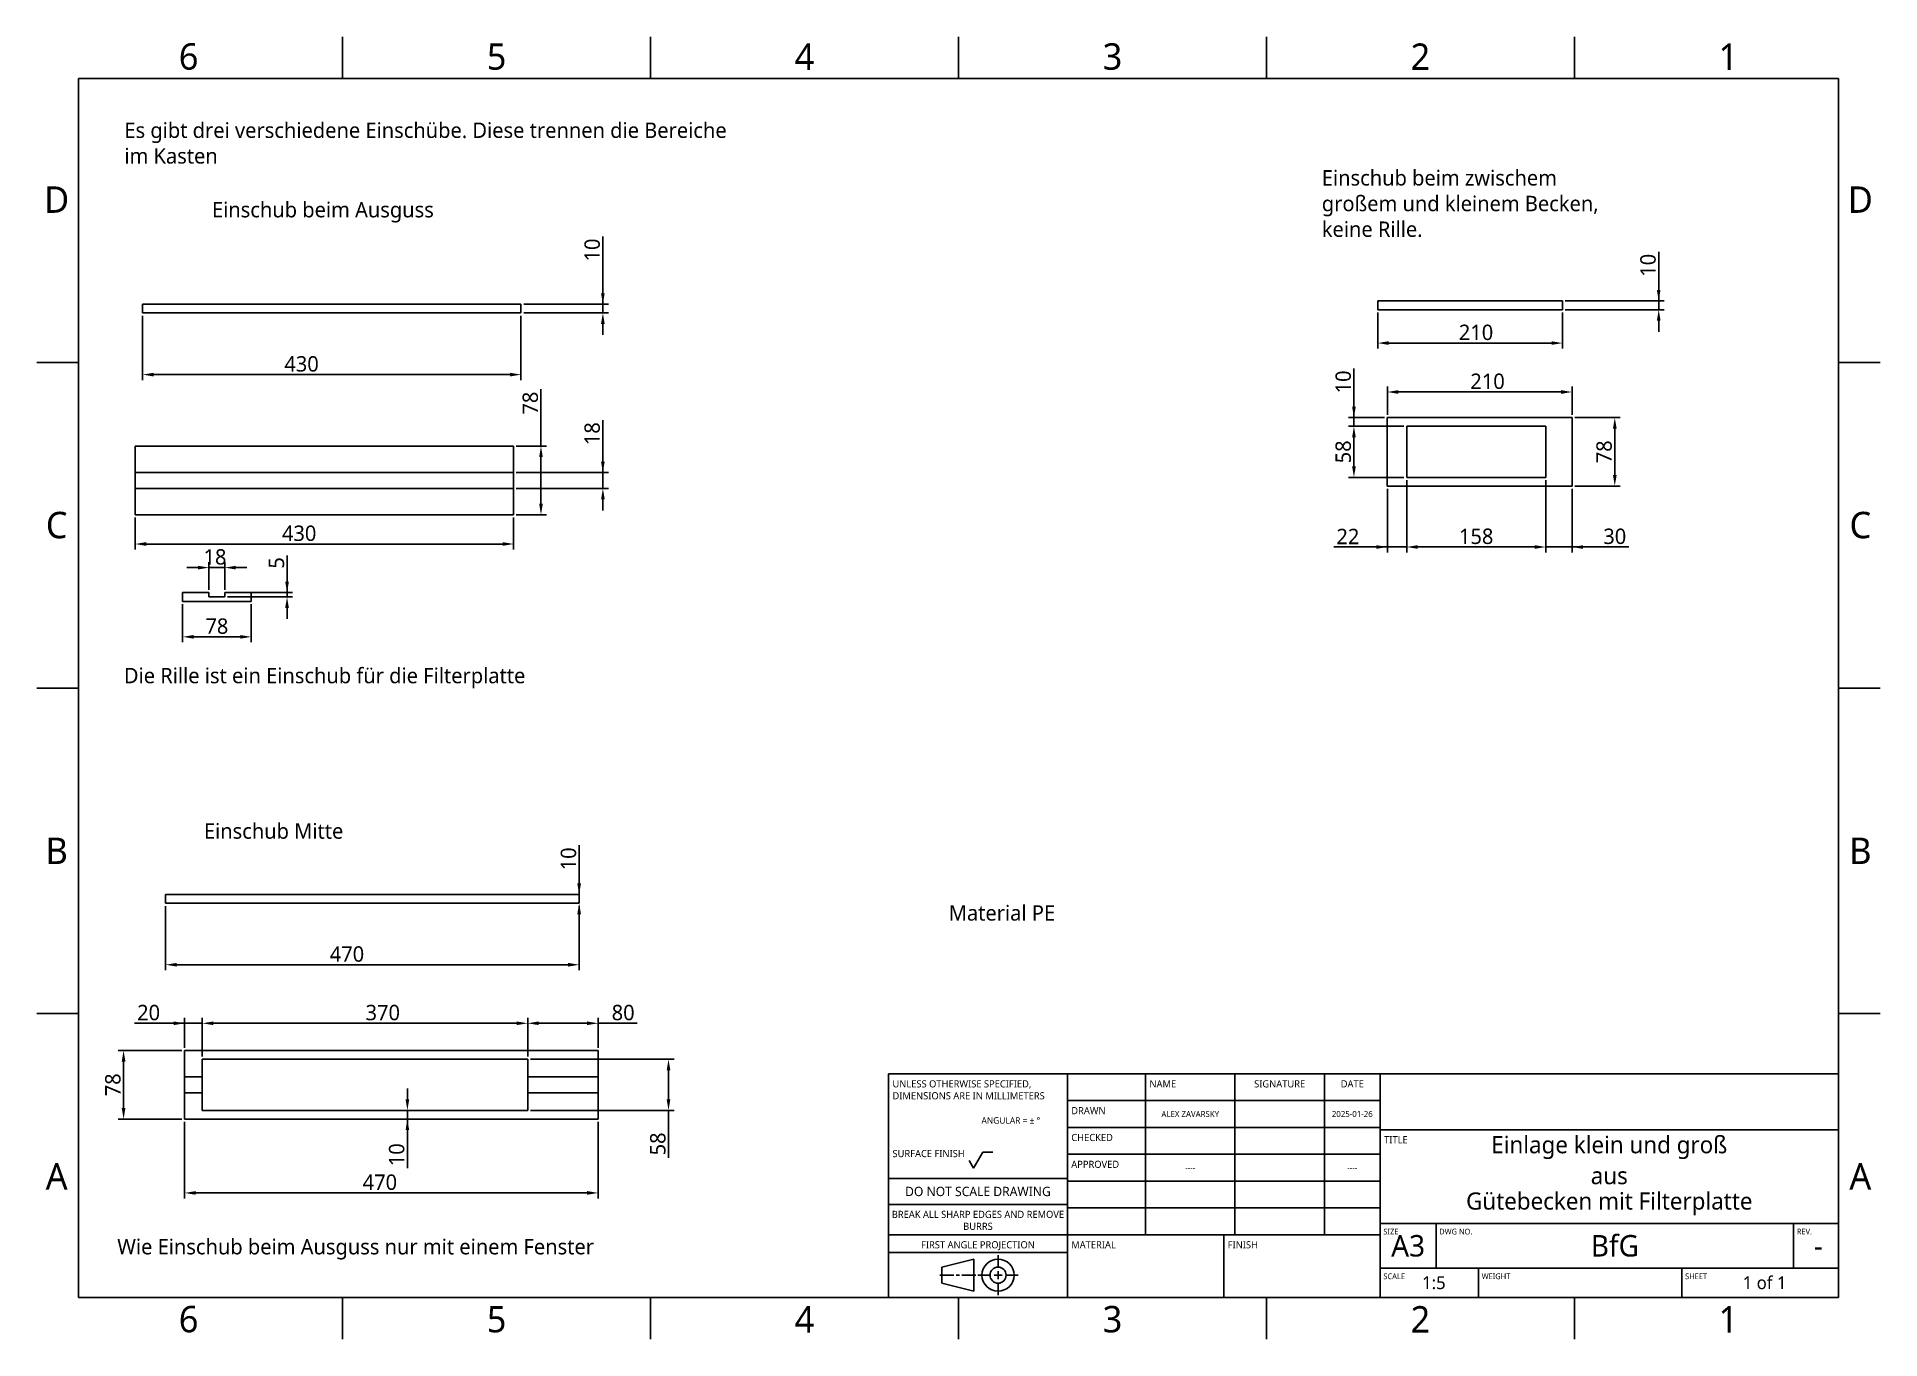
# Model space of a CAD drawing. Extents: x 1 to 420, y 0 to 296.
import ezdxf

# ---------------------------------------------------------------- set-up
doc = ezdxf.new("R2010")
doc.units = 0
doc.header["$LTSCALE"] = 12.7
doc.header["$MEASUREMENT"] = 0
doc.header["$PDMODE"] = 33
doc.header["$PDSIZE"] = 1
doc.layers.get('DEFPOINTS').update_dxf_attribs({"linetype": 'CONTINUOUS'})
for name, color, linetype in [('ANNOTATION_TEXT', 7, 'CONTINUOUS'), ('BORDER_FRAME', 7, 'CONTINUOUS'), ('BORDER_ZONES', 7, 'CONTINUOUS'), ('TITLE_BLOCK', 7, 'CONTINUOUS'), ('VISIBLE', 7, 'CONTINUOUS')]:
    doc.layers.add(name, color=color, linetype=linetype)
doc.styles.add('ONSHAPE-STANDARD', font='NotoSans-Regular.ttf')
doc.styles.add('ONSHAPE-STANDARD-DIMENSION', font='')
doc.styles.add('ONSHAPE-STANDARD-FIELDS', font='')
doc.styles.add('ONSHAPE-STANDARD-NOTESTYLE', font='Noto Sans', dxfattribs={"height": 3.5})
doc.styles.get('ONSHAPE-STANDARD-DIMENSION').set_extended_font_data('Noto Sans')
doc.styles.get('ONSHAPE-STANDARD-FIELDS').set_extended_font_data('Noto Sans')
doc.dimstyles.new('ONSHAPE-ISO-25$0', dxfattribs={"dimtxt": 3.5, "dimasz": 2.5, "dimexe": 1.25, "dimexo": 0.625, "dimtad": 1, "dimtxsty": 'ONSHAPE-STANDARD-DIMENSION', "dimcen": 2.5, "dimclrd": 7, "dimclre": 7, "dimclrt": 7, "dimadec": 1, "dimazin": 3, "dimtfac": 1, "dimtmove": 0, "dimatfit": 3})

# ---------------------------------------------------------------- blocks, each defined once
blk = doc.blocks.new('*D1')
at = {"layer": 'ANNOTATION_TEXT', "color": 7}
for p, q in [((129.66, 235.74), (129.66, 251.13)), ((129.66, 238.24), (129.66, 240.74)), ((111.66, 235.74), (130.91, 235.74)), ((129.66, 235.74), (129.66, 233.74)), ((111.66, 233.74), (130.91, 233.74)), ((129.66, 231.24), (129.66, 228.74))]:
    blk.add_line(p, q, dxfattribs=at)
for points in [[(129.24, 238.24), (130.08, 238.24), (129.66, 235.74)], [(130.08, 231.24), (129.24, 231.24), (129.66, 233.74)]]:
    blk.add_solid(points, dxfattribs=at)
at = {"layer": 'DEFPOINTS', "color": 0}
for p in [(111.04, 235.74), (111.04, 233.74), (129.66, 233.74), (129.66, 233.74)]:
    blk.add_point(p, dxfattribs=at)
at = {"layer": 'ANNOTATION_TEXT', "color": 7, "insert": (127.24, 248.05), "char_height": 3.5, "attachment_point": 5, "rotation": 90, "style": 'ONSHAPE-STANDARD-DIMENSION'}
blk.add_mtext('10', dxfattribs=at)
blk = doc.blocks.new('*D2')
at = {"layer": 'ANNOTATION_TEXT', "color": 7}
for p, q in [((25.04, 233.12), (25.04, 218.48)), ((111.04, 233.12), (111.04, 218.48)), ((27.54, 219.73), (108.54, 219.73))]:
    blk.add_line(p, q, dxfattribs=at)
for points in [[(27.54, 220.15), (27.54, 219.31), (25.04, 219.73)], [(108.54, 219.31), (108.54, 220.15), (111.04, 219.73)]]:
    blk.add_solid(points, dxfattribs=at)
at = {"layer": 'DEFPOINTS', "color": 0}
for p in [(25.04, 233.74), (111.04, 233.74), (111.04, 219.73), (111.04, 219.73)]:
    blk.add_point(p, dxfattribs=at)
at = {"layer": 'ANNOTATION_TEXT', "color": 7, "insert": (61.17, 222.15), "char_height": 3.5, "attachment_point": 5, "style": 'ONSHAPE-STANDARD-DIMENSION'}
blk.add_mtext('430', dxfattribs=at)
blk = doc.blocks.new('*D3')
at = {"layer": 'ANNOTATION_TEXT', "color": 7}
for p, q in [((129.66, 197.47), (129.66, 209.39)), ((129.66, 199.97), (129.66, 202.47)), ((109.98, 197.47), (130.91, 197.47)), ((129.66, 197.47), (129.66, 193.87)), ((109.98, 193.87), (130.91, 193.87)), ((129.66, 191.37), (129.66, 188.87))]:
    blk.add_line(p, q, dxfattribs=at)
for points in [[(129.24, 199.97), (130.08, 199.97), (129.66, 197.47)], [(130.08, 191.37), (129.24, 191.37), (129.66, 193.87)]]:
    blk.add_solid(points, dxfattribs=at)
at = {"layer": 'DEFPOINTS', "color": 0}
for p in [(109.35, 197.47), (109.35, 193.87), (129.66, 193.87), (129.66, 193.87)]:
    blk.add_point(p, dxfattribs=at)
at = {"layer": 'ANNOTATION_TEXT', "color": 7, "insert": (127.24, 206.31), "char_height": 3.5, "attachment_point": 5, "rotation": 90, "style": 'ONSHAPE-STANDARD-DIMENSION'}
blk.add_mtext('18', dxfattribs=at)
blk = doc.blocks.new('*D4')
at = {"layer": 'ANNOTATION_TEXT', "color": 7}
for p, q in [((115.59, 203.47), (115.59, 216.44)), ((109.98, 203.47), (116.84, 203.47)), ((115.59, 200.97), (115.59, 197.53)), ((115.59, 197.4), (115.59, 193.93)), ((115.59, 193.8), (115.59, 190.37)), ((109.98, 187.87), (116.84, 187.87))]:
    blk.add_line(p, q, dxfattribs=at)
for points in [[(116.01, 200.97), (115.18, 200.97), (115.59, 203.47)], [(115.18, 190.37), (116.01, 190.37), (115.59, 187.87)]]:
    blk.add_solid(points, dxfattribs=at)
at = {"layer": 'DEFPOINTS', "color": 0}
for p in [(109.35, 203.47), (109.35, 187.87), (115.59, 187.87), (115.59, 187.87)]:
    blk.add_point(p, dxfattribs=at)
at = {"layer": 'ANNOTATION_TEXT', "color": 7, "insert": (113.18, 213.25), "char_height": 3.5, "attachment_point": 5, "rotation": 90, "style": 'ONSHAPE-STANDARD-DIMENSION'}
blk.add_mtext('78', dxfattribs=at)
blk = doc.blocks.new('*D5')
at = {"layer": 'ANNOTATION_TEXT', "color": 7}
for p, q in [((23.35, 187.24), (23.35, 179.98)), ((109.35, 187.24), (109.35, 179.98)), ((25.85, 181.23), (106.85, 181.23))]:
    blk.add_line(p, q, dxfattribs=at)
for points in [[(25.85, 181.65), (25.85, 180.81), (23.35, 181.23)], [(106.85, 180.81), (106.85, 181.65), (109.35, 181.23)]]:
    blk.add_solid(points, dxfattribs=at)
at = {"layer": 'DEFPOINTS', "color": 0}
for p in [(23.35, 187.87), (109.35, 187.87), (109.35, 181.23), (109.35, 181.23)]:
    blk.add_point(p, dxfattribs=at)
at = {"layer": 'ANNOTATION_TEXT', "color": 7, "insert": (60.62, 183.65), "char_height": 3.5, "attachment_point": 5, "style": 'ONSHAPE-STANDARD-DIMENSION'}
blk.add_mtext('430', dxfattribs=at)
blk = doc.blocks.new('*D6')
at = {"layer": 'ANNOTATION_TEXT', "color": 7}
for p, q in [((34.12, 167.57), (34.12, 158.88)), ((49.72, 167.57), (49.72, 158.88)), ((36.62, 160.13), (47.22, 160.13))]:
    blk.add_line(p, q, dxfattribs=at)
for points in [[(36.62, 160.54), (36.62, 159.71), (34.12, 160.13)], [(47.22, 159.71), (47.22, 160.54), (49.72, 160.13)]]:
    blk.add_solid(points, dxfattribs=at)
at = {"layer": 'DEFPOINTS', "color": 0}
for p in [(34.12, 168.2), (49.72, 168.2), (49.72, 160.13), (49.72, 160.13)]:
    blk.add_point(p, dxfattribs=at)
at = {"layer": 'ANNOTATION_TEXT', "color": 7, "insert": (41.92, 162.54), "char_height": 3.5, "attachment_point": 5, "style": 'ONSHAPE-STANDARD-DIMENSION'}
blk.add_mtext('78', dxfattribs=at)
blk = doc.blocks.new('*D7')
at = {"layer": 'ANNOTATION_TEXT', "color": 7}
for p, q in [((40.12, 170.82), (40.12, 177.11)), ((43.72, 170.82), (43.72, 177.11)), ((37.62, 175.86), (35.12, 175.86)), ((40.12, 175.86), (43.72, 175.86)), ((46.22, 175.86), (48.72, 175.86))]:
    blk.add_line(p, q, dxfattribs=at)
for points in [[(37.62, 175.44), (37.62, 176.28), (40.12, 175.86)], [(46.22, 176.28), (46.22, 175.44), (43.72, 175.86)]]:
    blk.add_solid(points, dxfattribs=at)
at = {"layer": 'DEFPOINTS', "color": 0}
for p in [(43.72, 175.86), (43.72, 175.86), (40.12, 170.2), (43.72, 170.2)]:
    blk.add_point(p, dxfattribs=at)
at = {"layer": 'ANNOTATION_TEXT', "color": 7, "insert": (41.49, 178.28), "char_height": 3.5, "attachment_point": 5, "style": 'ONSHAPE-STANDARD-DIMENSION'}
blk.add_mtext('18', dxfattribs=at)
blk = doc.blocks.new('*D8')
at = {"layer": 'ANNOTATION_TEXT', "color": 7}
for p, q in [((57.87, 170.2), (57.87, 178.65)), ((57.87, 172.7), (57.87, 175.2)), ((44.34, 170.2), (59.12, 170.2)), ((44.34, 169.2), (59.12, 169.2)), ((57.87, 170.2), (57.87, 169.2)), ((57.87, 166.7), (57.87, 164.2))]:
    blk.add_line(p, q, dxfattribs=at)
for points in [[(57.45, 172.7), (58.29, 172.7), (57.87, 170.2)], [(58.29, 166.7), (57.45, 166.7), (57.87, 169.2)]]:
    blk.add_solid(points, dxfattribs=at)
at = {"layer": 'DEFPOINTS', "color": 0}
for p in [(43.72, 170.2), (43.72, 169.2), (57.87, 169.2), (57.87, 169.2)]:
    blk.add_point(p, dxfattribs=at)
at = {"layer": 'ANNOTATION_TEXT', "color": 7, "insert": (55.47, 176.93), "char_height": 3.5, "attachment_point": 5, "rotation": 90, "style": 'ONSHAPE-STANDARD-DIMENSION'}
blk.add_mtext('5', dxfattribs=at)
blk = doc.blocks.new('*D9')
at = {"layer": 'ANNOTATION_TEXT', "color": 7}
for p, q in [((30.27, 98.94), (30.27, 84.35)), ((124.27, 98.94), (124.27, 84.35)), ((32.77, 85.6), (121.77, 85.6))]:
    blk.add_line(p, q, dxfattribs=at)
for points in [[(32.77, 86.01), (32.77, 85.18), (30.27, 85.6)], [(121.77, 85.18), (121.77, 86.01), (124.27, 85.6)]]:
    blk.add_solid(points, dxfattribs=at)
at = {"layer": 'DEFPOINTS', "color": 0}
for p in [(30.27, 99.57), (124.27, 99.57), (124.27, 85.6), (124.27, 85.6)]:
    blk.add_point(p, dxfattribs=at)
at = {"layer": 'ANNOTATION_TEXT', "color": 7, "insert": (71.49, 88.02), "char_height": 3.5, "attachment_point": 5, "style": 'ONSHAPE-STANDARD-DIMENSION'}
blk.add_mtext('470', dxfattribs=at)
blk = doc.blocks.new('*D10')
at = {"layer": 'ANNOTATION_TEXT', "color": 7}
for p, q in [((124.27, 101.57), (124.27, 112.74)), ((124.27, 104.07), (124.27, 106.57)), ((123.64, 101.57), (123.02, 101.57)), ((124.27, 101.57), (124.27, 99.57)), ((123.64, 99.57), (123.02, 99.57)), ((124.27, 97.07), (124.27, 94.57))]:
    blk.add_line(p, q, dxfattribs=at)
for points in [[(123.85, 104.07), (124.69, 104.07), (124.27, 101.57)], [(124.69, 97.07), (123.85, 97.07), (124.27, 99.57)]]:
    blk.add_solid(points, dxfattribs=at)
at = {"layer": 'DEFPOINTS', "color": 0}
for p in [(124.27, 101.57), (124.27, 99.57), (124.27, 99.57), (124.27, 99.57)]:
    blk.add_point(p, dxfattribs=at)
at = {"layer": 'ANNOTATION_TEXT', "color": 7, "insert": (121.85, 109.66), "char_height": 3.5, "attachment_point": 5, "rotation": 90, "style": 'ONSHAPE-STANDARD-DIMENSION'}
blk.add_mtext('10', dxfattribs=at)
blk = doc.blocks.new('*D11')
at = {"layer": 'ANNOTATION_TEXT', "color": 7}
for p, q in [((34.59, 49.88), (34.59, 32.48)), ((128.59, 49.88), (128.59, 32.48)), ((37.09, 33.73), (126.09, 33.73))]:
    blk.add_line(p, q, dxfattribs=at)
for points in [[(37.09, 34.15), (37.09, 33.32), (34.59, 33.73)], [(126.09, 33.32), (126.09, 34.15), (128.59, 33.73)]]:
    blk.add_solid(points, dxfattribs=at)
at = {"layer": 'DEFPOINTS', "color": 0}
for p in [(34.59, 50.5), (128.59, 50.5), (128.59, 33.73), (128.59, 33.73)]:
    blk.add_point(p, dxfattribs=at)
at = {"layer": 'ANNOTATION_TEXT', "color": 7, "insert": (78.97, 36.15), "char_height": 3.5, "attachment_point": 5, "style": 'ONSHAPE-STANDARD-DIMENSION'}
blk.add_mtext('470', dxfattribs=at)
blk = doc.blocks.new('*D12')
at = {"layer": 'ANNOTATION_TEXT', "color": 7}
for p, q in [((33.97, 66.1), (19.46, 66.1)), ((20.71, 63.6), (20.71, 53)), ((33.97, 50.5), (19.46, 50.5))]:
    blk.add_line(p, q, dxfattribs=at)
for points in [[(21.13, 63.6), (20.29, 63.6), (20.71, 66.1)], [(20.29, 53), (21.13, 53), (20.71, 50.5)]]:
    blk.add_solid(points, dxfattribs=at)
at = {"layer": 'DEFPOINTS', "color": 0}
for p in [(34.59, 66.1), (20.71, 50.5), (20.71, 50.5), (34.59, 50.5)]:
    blk.add_point(p, dxfattribs=at)
at = {"layer": 'ANNOTATION_TEXT', "color": 7, "insert": (18.29, 58.3), "char_height": 3.5, "attachment_point": 5, "rotation": 90, "style": 'ONSHAPE-STANDARD-DIMENSION'}
blk.add_mtext('78', dxfattribs=at)
blk = doc.blocks.new('*D13')
at = {"layer": 'ANNOTATION_TEXT', "color": 7}
for p, q in [((38.59, 64.73), (38.59, 73.54)), ((110.09, 72.29), (41.09, 72.29)), ((112.59, 64.73), (112.59, 73.54))]:
    blk.add_line(p, q, dxfattribs=at)
for points in [[(41.09, 72.71), (41.09, 71.88), (38.59, 72.29)], [(110.09, 71.88), (110.09, 72.71), (112.59, 72.29)]]:
    blk.add_solid(points, dxfattribs=at)
at = {"layer": 'DEFPOINTS', "color": 0}
for p in [(38.59, 72.29), (38.59, 72.29), (38.59, 64.1), (112.59, 64.1)]:
    blk.add_point(p, dxfattribs=at)
at = {"layer": 'ANNOTATION_TEXT', "color": 7, "insert": (79.63, 74.71), "char_height": 3.5, "attachment_point": 5, "style": 'ONSHAPE-STANDARD-DIMENSION'}
blk.add_mtext('370', dxfattribs=at)
blk = doc.blocks.new('*D14')
at = {"layer": 'ANNOTATION_TEXT', "color": 7}
for p, q in [((34.59, 72.29), (23.22, 72.29)), ((32.09, 72.29), (29.59, 72.29)), ((34.59, 66.73), (34.59, 73.54)), ((38.53, 72.29), (34.59, 72.29)), ((38.59, 64.73), (38.59, 73.54)), ((41.09, 72.29), (43.59, 72.29))]:
    blk.add_line(p, q, dxfattribs=at)
for points in [[(32.09, 71.88), (32.09, 72.71), (34.59, 72.29)], [(41.09, 72.71), (41.09, 71.88), (38.59, 72.29)]]:
    blk.add_solid(points, dxfattribs=at)
at = {"layer": 'DEFPOINTS', "color": 0}
for p in [(34.59, 72.29), (34.59, 72.29), (34.59, 66.1), (38.59, 64.1)]:
    blk.add_point(p, dxfattribs=at)
at = {"layer": 'ANNOTATION_TEXT', "color": 7, "insert": (26.4, 74.71), "char_height": 3.5, "attachment_point": 5, "style": 'ONSHAPE-STANDARD-DIMENSION'}
blk.add_mtext('20', dxfattribs=at)
blk = doc.blocks.new('*D15')
at = {"layer": 'ANNOTATION_TEXT', "color": 7}
for p, q in [((112.59, 64.73), (112.59, 73.54)), ((115.09, 72.29), (126.09, 72.29)), ((128.59, 66.73), (128.59, 73.54)), ((128.59, 72.29), (137.45, 72.29))]:
    blk.add_line(p, q, dxfattribs=at)
for points in [[(115.09, 72.71), (115.09, 71.88), (112.59, 72.29)], [(126.09, 71.88), (126.09, 72.71), (128.59, 72.29)]]:
    blk.add_solid(points, dxfattribs=at)
at = {"layer": 'DEFPOINTS', "color": 0}
for p in [(128.59, 72.29), (128.59, 72.29), (112.59, 64.1), (128.59, 66.1)]:
    blk.add_point(p, dxfattribs=at)
at = {"layer": 'ANNOTATION_TEXT', "color": 7, "insert": (134.27, 74.71), "char_height": 3.5, "attachment_point": 5, "style": 'ONSHAPE-STANDARD-DIMENSION'}
blk.add_mtext('80', dxfattribs=at)
blk = doc.blocks.new('*D16')
at = {"layer": 'ANNOTATION_TEXT', "color": 7}
for p, q in [((113.22, 64.1), (145.83, 64.1)), ((144.58, 61.6), (144.58, 55)), ((113.22, 52.5), (145.83, 52.5)), ((144.58, 52.5), (144.58, 41.72))]:
    blk.add_line(p, q, dxfattribs=at)
for points in [[(145, 61.6), (144.17, 61.6), (144.58, 64.1)], [(144.17, 55), (145, 55), (144.58, 52.5)]]:
    blk.add_solid(points, dxfattribs=at)
at = {"layer": 'DEFPOINTS', "color": 0}
for p in [(112.59, 64.1), (112.59, 52.5), (144.58, 52.5), (144.58, 52.5)]:
    blk.add_point(p, dxfattribs=at)
at = {"layer": 'ANNOTATION_TEXT', "color": 7, "insert": (142.17, 44.87), "char_height": 3.5, "attachment_point": 5, "rotation": 90, "style": 'ONSHAPE-STANDARD-DIMENSION'}
blk.add_mtext('58', dxfattribs=at)
blk = doc.blocks.new('*D17')
at = {"layer": 'ANNOTATION_TEXT', "color": 7}
for p, q in [((85.22, 55), (85.22, 57.5)), ((84.6, 52.5), (83.97, 52.5)), ((84.6, 50.5), (83.97, 50.5)), ((85.22, 52.5), (85.22, 50.5)), ((85.22, 50.5), (85.22, 39.33)), ((85.22, 48), (85.22, 45.5))]:
    blk.add_line(p, q, dxfattribs=at)
for points in [[(84.81, 55), (85.64, 55), (85.22, 52.5)], [(85.64, 48), (84.81, 48), (85.22, 50.5)]]:
    blk.add_solid(points, dxfattribs=at)
at = {"layer": 'DEFPOINTS', "color": 0}
for p in [(85.22, 52.5), (85.22, 50.5), (85.22, 50.5), (85.22, 50.5)]:
    blk.add_point(p, dxfattribs=at)
at = {"layer": 'ANNOTATION_TEXT', "color": 7, "insert": (82.8, 42.41), "char_height": 3.5, "attachment_point": 5, "rotation": 90, "style": 'ONSHAPE-STANDARD-DIMENSION'}
blk.add_mtext('10', dxfattribs=at)
blk = doc.blocks.new('*D18')
at = {"layer": 'ANNOTATION_TEXT', "color": 7}
for p, q in [((369.67, 236.49), (369.67, 247.67)), ((369.67, 238.99), (369.67, 241.49)), ((348.42, 236.49), (370.92, 236.49)), ((369.67, 236.49), (369.67, 234.49)), ((348.42, 234.49), (370.92, 234.49)), ((369.67, 231.99), (369.67, 229.49))]:
    blk.add_line(p, q, dxfattribs=at)
for points in [[(369.25, 238.99), (370.08, 238.99), (369.67, 236.49)], [(370.08, 231.99), (369.25, 231.99), (369.67, 234.49)]]:
    blk.add_solid(points, dxfattribs=at)
at = {"layer": 'DEFPOINTS', "color": 0}
for p in [(347.8, 236.49), (347.8, 234.49), (369.67, 234.49), (369.67, 234.49)]:
    blk.add_point(p, dxfattribs=at)
at = {"layer": 'ANNOTATION_TEXT', "color": 7, "insert": (367.25, 244.58), "char_height": 3.5, "attachment_point": 5, "rotation": 90, "style": 'ONSHAPE-STANDARD-DIMENSION'}
blk.add_mtext('10', dxfattribs=at)
blk = doc.blocks.new('*D19')
at = {"layer": 'ANNOTATION_TEXT', "color": 7}
for p, q in [((305.8, 233.87), (305.8, 225.65)), ((347.8, 233.87), (347.8, 225.65)), ((308.3, 226.9), (345.3, 226.9))]:
    blk.add_line(p, q, dxfattribs=at)
for points in [[(308.3, 227.32), (308.3, 226.49), (305.8, 226.9)], [(345.3, 226.49), (345.3, 227.32), (347.8, 226.9)]]:
    blk.add_solid(points, dxfattribs=at)
at = {"layer": 'DEFPOINTS', "color": 0}
for p in [(305.8, 234.49), (347.8, 234.49), (347.8, 226.9), (347.8, 226.9)]:
    blk.add_point(p, dxfattribs=at)
at = {"layer": 'ANNOTATION_TEXT', "color": 7, "insert": (328.14, 229.32), "char_height": 3.5, "attachment_point": 5, "style": 'ONSHAPE-STANDARD-DIMENSION'}
blk.add_mtext('210', dxfattribs=at)
blk = doc.blocks.new('*D20')
at = {"layer": 'ANNOTATION_TEXT', "color": 7}
for p, q in [((307.98, 210.61), (307.98, 217.03)), ((310.48, 215.78), (347.48, 215.78)), ((349.98, 210.61), (349.98, 217.03))]:
    blk.add_line(p, q, dxfattribs=at)
for points in [[(310.48, 216.2), (310.48, 215.36), (307.98, 215.78)], [(347.48, 215.36), (347.48, 216.2), (349.98, 215.78)]]:
    blk.add_solid(points, dxfattribs=at)
at = {"layer": 'DEFPOINTS', "color": 0}
for p in [(349.98, 215.78), (349.98, 215.78), (307.98, 209.98), (349.98, 209.98)]:
    blk.add_point(p, dxfattribs=at)
at = {"layer": 'ANNOTATION_TEXT', "color": 7, "insert": (330.76, 218.2), "char_height": 3.5, "attachment_point": 5, "style": 'ONSHAPE-STANDARD-DIMENSION'}
blk.add_mtext('210', dxfattribs=at)
blk = doc.blocks.new('*D21')
at = {"layer": 'ANNOTATION_TEXT', "color": 7}
for p, q in [((350.6, 209.98), (360.93, 209.98)), ((359.68, 207.48), (359.68, 196.88)), ((350.6, 194.38), (360.93, 194.38))]:
    blk.add_line(p, q, dxfattribs=at)
for points in [[(360.1, 207.48), (359.27, 207.48), (359.68, 209.98)], [(359.27, 196.88), (360.1, 196.88), (359.68, 194.38)]]:
    blk.add_solid(points, dxfattribs=at)
at = {"layer": 'DEFPOINTS', "color": 0}
for p in [(349.98, 209.98), (349.98, 194.38), (359.68, 194.38), (359.68, 194.38)]:
    blk.add_point(p, dxfattribs=at)
at = {"layer": 'ANNOTATION_TEXT', "color": 7, "insert": (357.27, 202.18), "char_height": 3.5, "attachment_point": 5, "rotation": 90, "style": 'ONSHAPE-STANDARD-DIMENSION'}
blk.add_mtext('78', dxfattribs=at)
blk = doc.blocks.new('*D22')
at = {"layer": 'ANNOTATION_TEXT', "color": 7}
for p, q in [((300.39, 209.98), (300.39, 221.15)), ((300.39, 212.48), (300.39, 214.98)), ((307.35, 209.98), (299.14, 209.98)), ((300.39, 209.98), (300.39, 207.98)), ((311.75, 207.98), (299.14, 207.98)), ((300.39, 205.48), (300.39, 202.98))]:
    blk.add_line(p, q, dxfattribs=at)
for points in [[(299.97, 212.48), (300.81, 212.48), (300.39, 209.98)], [(300.81, 205.48), (299.97, 205.48), (300.39, 207.98)]]:
    blk.add_solid(points, dxfattribs=at)
at = {"layer": 'DEFPOINTS', "color": 0}
for p in [(307.98, 209.98), (300.39, 207.98), (300.39, 207.98), (312.38, 207.98)]:
    blk.add_point(p, dxfattribs=at)
at = {"layer": 'ANNOTATION_TEXT', "color": 7, "insert": (297.97, 218.07), "char_height": 3.5, "attachment_point": 5, "rotation": 90, "style": 'ONSHAPE-STANDARD-DIMENSION'}
blk.add_mtext('10', dxfattribs=at)
blk = doc.blocks.new('*D23')
at = {"layer": 'ANNOTATION_TEXT', "color": 7}
for p, q in [((300.33, 207.98), (299.14, 207.98)), ((300.39, 205.48), (300.39, 198.88)), ((311.75, 207.98), (300.45, 207.98)), ((311.75, 196.38), (299.14, 196.38))]:
    blk.add_line(p, q, dxfattribs=at)
for points in [[(300.81, 205.48), (299.97, 205.48), (300.39, 207.98)], [(299.97, 198.88), (300.81, 198.88), (300.39, 196.38)]]:
    blk.add_solid(points, dxfattribs=at)
at = {"layer": 'DEFPOINTS', "color": 0}
for p in [(312.38, 207.98), (300.39, 196.38), (300.39, 196.38), (312.38, 196.38)]:
    blk.add_point(p, dxfattribs=at)
at = {"layer": 'ANNOTATION_TEXT', "color": 7, "insert": (297.97, 202.18), "char_height": 3.5, "attachment_point": 5, "rotation": 90, "style": 'ONSHAPE-STANDARD-DIMENSION'}
blk.add_mtext('58', dxfattribs=at)
blk = doc.blocks.new('*D24')
at = {"layer": 'ANNOTATION_TEXT', "color": 7}
for p, q in [((312.38, 195.76), (312.38, 179.3)), ((343.98, 195.76), (343.98, 179.3)), ((314.88, 180.55), (341.48, 180.55))]:
    blk.add_line(p, q, dxfattribs=at)
for points in [[(314.88, 180.96), (314.88, 180.13), (312.38, 180.55)], [(341.48, 180.13), (341.48, 180.96), (343.98, 180.55)]]:
    blk.add_solid(points, dxfattribs=at)
at = {"layer": 'DEFPOINTS', "color": 0}
for p in [(312.38, 196.38), (343.98, 196.38), (343.98, 180.55), (343.98, 180.55)]:
    blk.add_point(p, dxfattribs=at)
at = {"layer": 'ANNOTATION_TEXT', "color": 7, "insert": (328.18, 182.96), "char_height": 3.5, "attachment_point": 5, "style": 'ONSHAPE-STANDARD-DIMENSION'}
blk.add_mtext('158', dxfattribs=at)
blk = doc.blocks.new('*D25')
at = {"layer": 'ANNOTATION_TEXT', "color": 7}
for p, q in [((343.98, 195.76), (343.98, 179.3)), ((349.98, 193.76), (349.98, 179.3)), ((341.48, 180.55), (338.98, 180.55)), ((344.04, 180.55), (349.98, 180.55)), ((349.98, 180.55), (362.87, 180.55)), ((352.48, 180.55), (354.98, 180.55))]:
    blk.add_line(p, q, dxfattribs=at)
for points in [[(341.48, 180.13), (341.48, 180.96), (343.98, 180.55)], [(352.48, 180.96), (352.48, 180.13), (349.98, 180.55)]]:
    blk.add_solid(points, dxfattribs=at)
at = {"layer": 'DEFPOINTS', "color": 0}
for p in [(343.98, 196.38), (349.98, 194.38), (349.98, 180.55), (349.98, 180.55)]:
    blk.add_point(p, dxfattribs=at)
at = {"layer": 'ANNOTATION_TEXT', "color": 7, "insert": (359.68, 182.96), "char_height": 3.5, "attachment_point": 5, "style": 'ONSHAPE-STANDARD-DIMENSION'}
blk.add_mtext('30', dxfattribs=at)
blk = doc.blocks.new('*D26')
at = {"layer": 'ANNOTATION_TEXT', "color": 7}
for p, q in [((307.98, 193.76), (307.98, 179.3)), ((312.38, 195.76), (312.38, 179.3)), ((307.98, 180.55), (295.83, 180.55)), ((305.48, 180.55), (302.98, 180.55)), ((312.32, 180.55), (307.98, 180.55)), ((314.88, 180.55), (317.38, 180.55))]:
    blk.add_line(p, q, dxfattribs=at)
for points in [[(305.48, 180.13), (305.48, 180.96), (307.98, 180.55)], [(314.88, 180.96), (314.88, 180.13), (312.38, 180.55)]]:
    blk.add_solid(points, dxfattribs=at)
at = {"layer": 'DEFPOINTS', "color": 0}
for p in [(307.98, 194.38), (312.38, 196.38), (307.98, 180.55), (307.98, 180.55)]:
    blk.add_point(p, dxfattribs=at)
at = {"layer": 'ANNOTATION_TEXT', "color": 7, "insert": (299.01, 182.94), "char_height": 3.5, "attachment_point": 5, "style": 'ONSHAPE-STANDARD-DIMENSION'}
blk.add_mtext('22', dxfattribs=at)

msp = doc.modelspace()

# ---------------------------------------------------------------- linework, layer by layer
at = {"layer": 'BORDER_FRAME'}
for p, q in [((10.5, 10), (10.5, 287)), ((10.5, 287), (410.5, 287)), ((410.5, 287), (410.5, 10)), ((410.5, 10), (10.5, 10))]:
    msp.add_line(p, q, dxfattribs=at)
at = {"layer": 'BORDER_ZONES'}
for p, q in [((70.5, 287), (70.5, 296.5)), ((140.5, 287), (140.5, 296.5)), ((210.5, 287), (210.5, 296.5)), ((280.5, 287), (280.5, 296.5)), ((350.5, 287), (350.5, 296.5)), ((10.5, 222.5), (1, 222.5)), ((410.5, 222.5), (420, 222.5)), ((10.5, 148.5), (1, 148.5)), ((410.5, 148.5), (420, 148.5)), ((10.5, 74.5), (1, 74.5)), ((410.5, 74.5), (420, 74.5)), ((70.5, 10), (70.5, 0.5)), ((140.5, 10), (140.5, 0.5)), ((210.5, 10), (210.5, 0.5)), ((280.5, 10), (280.5, 0.5)), ((350.5, 10), (350.5, 0.5))]:
    msp.add_line(p, q, dxfattribs=at)
at = {"layer": 'TITLE_BLOCK'}
for p, q in [((194.6, 10), (194.6, 60.8)), ((194.6, 60.8), (235.24, 60.8)), ((235.24, 10), (235.24, 60.8)), ((235.24, 60.8), (306.36, 60.8)), ((253.02, 24.224), (253.02, 60.8)), ((273.34, 24.224), (273.34, 60.8)), ((293.66, 24.224), (293.66, 60.8)), ((306.36, 10), (306.36, 60.8)), ((306.36, 60.8), (410.5, 60.8)), ((235.24, 54.704), (306.36, 54.704)), ((235.24, 48.608), (306.36, 48.608)), ((306.36, 48.1), (410.5, 48.1)), ((213.904, 39.3298), (216.0376, 43.0253)), ((216.0376, 43.0253), (218.2728, 43.0253)), ((235.24, 42.512), (306.36, 42.512)), ((212.888, 41.0896), (213.904, 39.3298)), ((194.6, 37.0256), (235.24, 37.0256)), ((235.24, 36.416), (306.36, 36.416)), ((194.6, 31.1328), (235.24, 31.1328)), ((235.24, 30.32), (306.36, 30.32)), ((306.36, 26.764), (410.5, 26.764)), ((319.06, 16.604), (319.06, 26.764)), ((400.34, 16.604), (400.34, 26.764)), ((194.6, 24.224), (235.24, 24.224)), ((235.24, 24.224), (306.36, 24.224)), ((270.8, 10), (270.8, 24.224)), ((194.6, 20.16), (235.24, 20.16)), ((214.0056, 18.697), (206.6904, 16.8682)), ((206.6904, 16.8682), (206.6904, 13.2106)), ((214.0056, 11.3818), (214.0056, 18.697)), ((219.492, 16.8682), (219.492, 19.6114)), ((209.4336, 15.0394), (206.2332, 15.0394)), ((206.6904, 13.2106), (214.0056, 11.3818)), ((210.7138, 15.0394), (209.9822, 15.0394)), ((211.2624, 15.0394), (214.4628, 15.0394)), ((217.6632, 15.0394), (214.92, 15.0394)), ((220.4064, 15.0394), (218.5776, 15.0394)), ((219.492, 15.9538), (219.492, 14.125)), ((219.492, 13.2106), (219.492, 10.4674)), ((221.3208, 15.0394), (224.064, 15.0394)), ((306.36, 16.604), (410.5, 16.604)), ((328.712, 10), (328.712, 16.604)), ((374.94, 10), (374.94, 16.604)), ((194.6, 10), (235.24, 10))]:
    msp.add_line(p, q, dxfattribs=at)
for radius in [3.6576, 1.8288]:
    msp.add_circle((219.492, 15.0394), radius, dxfattribs=at)
at = {"layer": 'VISIBLE'}
for p, q in [((25.0375, 235.7426), (25.0375, 233.7426)), ((25.0375, 235.7426), (111.0375, 235.7426)), ((111.0375, 235.7426), (111.0375, 233.7426)), ((305.7988, 236.4919), (347.7988, 236.4919)), ((305.7988, 236.4919), (305.7988, 234.4919)), ((347.7988, 236.4919), (347.7988, 234.4919)), ((25.0375, 233.7426), (111.0375, 233.7426)), ((305.7988, 234.4919), (347.7988, 234.4919)), ((307.978, 209.9816), (307.978, 194.3816)), ((307.978, 209.9816), (349.978, 209.9816)), ((349.978, 194.3816), (349.978, 209.9816)), ((312.378, 207.9816), (343.978, 207.9816)), ((312.378, 207.9816), (312.378, 196.3816)), ((343.978, 207.9816), (343.978, 196.3816)), ((23.3538, 203.4673), (109.3538, 203.4673)), ((23.3538, 197.4673), (23.3538, 203.4673)), ((109.3538, 197.4673), (109.3538, 203.4673)), ((23.3538, 197.4673), (109.3538, 197.4673)), ((23.3538, 193.8673), (23.3538, 197.4673)), ((109.3538, 193.8673), (109.3538, 197.4673)), ((23.3538, 193.8673), (109.3538, 193.8673)), ((23.3538, 187.8673), (23.3538, 193.8673)), ((109.3538, 187.8673), (109.3538, 193.8673)), ((307.978, 194.3816), (349.978, 194.3816)), ((312.378, 196.3816), (343.978, 196.3816)), ((23.3538, 187.8673), (109.3538, 187.8673)), ((34.1197, 170.1969), (34.1197, 168.1969)), ((40.1197, 170.1969), (34.1197, 170.1969)), ((49.7197, 168.1969), (34.1197, 168.1969)), ((40.1197, 169.1969), (40.1197, 170.1969)), ((43.7197, 169.1969), (40.1197, 169.1969)), ((43.7197, 169.1969), (43.7197, 170.1969)), ((49.7197, 170.1969), (43.7197, 170.1969)), ((49.7197, 170.1969), (49.7197, 168.1969)), ((30.2695, 101.5664), (124.2695, 101.5664)), ((30.2695, 101.5664), (30.2695, 99.5664)), ((124.2695, 101.5664), (124.2695, 99.5664)), ((30.2695, 99.5664), (124.2695, 99.5664)), ((34.592, 60.1013), (34.592, 66.1013)), ((34.592, 66.1013), (128.592, 66.1013)), ((38.592, 64.1013), (38.592, 60.1013)), ((38.592, 64.1013), (112.592, 64.1013)), ((112.592, 64.1013), (112.592, 60.1013)), ((128.592, 60.1013), (128.592, 66.1013)), ((34.592, 60.1013), (38.592, 60.1013)), ((34.592, 56.5013), (34.592, 60.1013)), ((38.592, 60.1013), (38.592, 56.5013)), ((112.592, 60.1013), (128.592, 60.1013)), ((112.592, 60.1013), (112.592, 56.5013)), ((128.592, 56.5013), (128.592, 60.1013)), ((34.592, 50.5013), (34.592, 56.5013)), ((34.592, 56.5013), (38.592, 56.5013)), ((38.592, 56.5013), (38.592, 52.5013)), ((112.592, 56.5013), (112.592, 52.5013)), ((112.592, 56.5013), (128.592, 56.5013)), ((128.592, 50.5013), (128.592, 56.5013)), ((34.592, 50.5013), (128.592, 50.5013)), ((38.592, 52.5013), (112.592, 52.5013))]:
    msp.add_line(p, q, dxfattribs=at)

# ---------------------------------------------------------------- texts
at = {"layer": 'ANNOTATION_TEXT', "char_height": 3.5, "attachment_point": 1, "style": 'ONSHAPE-STANDARD-NOTESTYLE'}
for s, insert, width in [('Es gibt drei verschiedene Einschübe. Diese trennen die Bereiche im Kasten', (20.8935, 277.028), 142.95948), ('Einschub beim zwischem großem und kleinem Becken, keine Rille.', (293.0843, 266.2053), 70.003309), ('Einschub beim Ausguss', (40.809, 258.9739), 70.003309), ('Die Rille ist ein Einschub für die Filterplatte', (20.7867, 153.0722), 97.728202), ('Einschub Mitte', (38.9668, 117.7366), 97.728202), ('Material PE', (208.2787, 99.1236), 142.95948), ('Wie Einschub beim Ausguss nur mit einem Fenster', (19.2738, 23.2627), 116.07936)]:
    msp.add_mtext(s, dxfattribs=dict(at, insert=insert, width=width))
at = {"layer": 'BORDER_ZONES', "char_height": 6, "attachment_point": 5, "style": 'ONSHAPE-STANDARD'}
for s, insert in [('6', (35.5, 292)), ('5', (105.5, 292)), ('4', (175.5, 292)), ('3', (245.5, 292)), ('2', (315.5, 292)), ('1', (385.5, 292)), ('D', (5.5, 259.5)), ('D', (415.5, 259.5)), ('C', (5.5, 185.5)), ('C', (415.5, 185.5)), ('B', (5.5, 111.5)), ('B', (415.5, 111.5)), ('A', (5.5, 37.5)), ('A', (415.5, 37.5)), ('6', (35.5, 5)), ('5', (105.5, 5)), ('4', (175.5, 5)), ('3', (245.5, 5)), ('2', (315.5, 5)), ('1', (385.5, 5))]:
    msp.add_mtext(s, dxfattribs=dict(at, insert=insert))
at = {"layer": 'TITLE_BLOCK'}
for s, insert, char_height, width, attachment_point, style in [('UNLESS OTHERWISE SPECIFIED, DIMENSIONS ARE IN MILLIMETERS', (195.4941, 59.337), 1.6256, 39.8272, 1, 'ONSHAPE-STANDARD'), ('NAME', (253.9141, 59.337), 1.6256, 19.9136, 1, 'ONSHAPE-STANDARD'), ('SIGNATURE', (283.5, 59.337), 1.6256, 19.9136, 2, 'ONSHAPE-STANDARD'), ('DATE', (300.01, 59.337), 1.6256, 12.446, 2, 'ONSHAPE-STANDARD'), ('^JANGULAR = ± °^J', (215.7247, 53.3873), 1.46304, 19.9136, 1, 'ONSHAPE-STANDARD'), ('DRAWN', (236.1341, 53.241), 1.6256, 17.4244, 1, 'ONSHAPE-STANDARD'), ('ALEX ZAVARSKY', (263.18, 51.656), 1.365504, 20.32, 5, 'ONSHAPE-STANDARD-FIELDS'), ('2025-01-26', (300.01, 51.656), 1.3655, 12.7, 5, 'ONSHAPE-STANDARD-FIELDS'), ('CHECKED', (236.1341, 47.145), 1.6256, 17.4244, 1, 'ONSHAPE-STANDARD'), ('TITLE', (307.2541, 46.637), 1.6256, 12.446, 1, 'ONSHAPE-STANDARD'), ('Einlage klein und groß', (358.43, 44.036), 3.90144, 93.98, 5, 'ONSHAPE-STANDARD-FIELDS'), ('SURFACE FINISH', (195.4941, 43.4874), 1.6256, 19.9136, 1, 'ONSHAPE-STANDARD'), ('APPROVED', (236.1341, 41.049), 1.6256, 17.4244, 1, 'ONSHAPE-STANDARD'), ('----', (263.18, 39.464), 1.3655, 20.32, 5, 'ONSHAPE-STANDARD-FIELDS'), ('----', (300.01, 39.464), 1.3655, 12.7, 5, 'ONSHAPE-STANDARD-FIELDS'), ('aus', (358.43, 37.6352), 3.90144, 93.98, 5, 'ONSHAPE-STANDARD-FIELDS'), ('DO NOT SCALE DRAWING', (214.92, 35.1236), 2.11328, 39.8272, 2, 'ONSHAPE-STANDARD'), ('Gütebecken mit Filterplatte', (358.43, 31.2344), 3.90144, 93.98, 5, 'ONSHAPE-STANDARD-FIELDS'), ('BREAK ALL SHARP EDGES AND REMOVE BURRS', (214.92, 29.6698), 1.6256, 39.8272, 2, 'ONSHAPE-STANDARD'), ('SIZE', (307.0753, 25.5936), 1.30048, 12.446, 1, 'ONSHAPE-STANDARD'), ('DWG NO.', (319.7753, 25.5936), 1.30048, 79.6544, 1, 'ONSHAPE-STANDARD'), ('REV.', (401.0553, 25.5936), 1.30048, 9.9568, 1, 'ONSHAPE-STANDARD'), ('FIRST ANGLE PROJECTION', (214.92, 22.761), 1.6256, 39.8272, 2, 'ONSHAPE-STANDARD'), ('MATERIAL', (236.1341, 22.761), 1.6256, 34.8488, 1, 'ONSHAPE-STANDARD'), ('FINISH', (271.6941, 22.761), 1.6256, 34.8488, 1, 'ONSHAPE-STANDARD'), ('A3', (312.71, 21.684), 4.8768, 12.7, 5, 'ONSHAPE-STANDARD-FIELDS'), ('BfG', (359.7, 21.684), 4.8768, 81.28, 5, 'ONSHAPE-STANDARD-FIELDS'), ('-', (405.928, 21.684), 4.8768, 9.144, 5, 'ONSHAPE-STANDARD-FIELDS'), ('SCALE', (307.0753, 15.4336), 1.30048, 21.90496, 1, 'ONSHAPE-STANDARD'), ('1:5', (318.552, 13.302), 2.92608, 20.32, 5, 'ONSHAPE-STANDARD-FIELDS'), ('WEIGHT', (329.4273, 15.4336), 1.30048, 45.30344, 1, 'ONSHAPE-STANDARD'), ('SHEET', (375.6553, 15.4336), 1.30048, 34.8488, 1, 'ONSHAPE-STANDARD'), ('1 of 1', (393.736, 13.302), 2.92608, 33.528, 5, 'ONSHAPE-STANDARD-FIELDS')]:
    msp.add_mtext(s, dxfattribs=dict(at, insert=insert, char_height=char_height, width=width, attachment_point=attachment_point, style=style))

# ---------------------------------------------------------------- dimensions: what is measured, and where the dimension line sits
at = {"layer": 'ANNOTATION_TEXT'}
for base, p1, p2, picture, middle in [((129.6605, 233.7426), (111.0375, 235.7426), (111.0375, 233.7426), '*D1', (129.6605, 248.0526)), ((369.6671, 234.4919), (347.7988, 236.4919), (347.7988, 234.4919), '*D18', (369.6671, 244.5846)), ((300.3897, 207.9816), (307.978, 209.9816), (312.378, 207.9816), '*D22', (300.3897, 218.0742)), ((115.5923, 187.8673), (109.3538, 203.4673, 0.5), (109.3538, 187.8673, 0.5), '*D4', (115.5923, 213.2524)), ((359.6831, 194.3816), (349.978, 209.9816), (349.978, 194.3816), '*D21', (359.6831, 202.1816)), ((129.6605, 193.8673), (109.3538, 197.4673, 0.5), (109.3538, 193.8673, 0.5), '*D3', (129.6605, 206.3145)), ((300.3897, 196.3816), (312.378, 207.9816), (312.378, 196.3816), '*D23', (300.3897, 202.1816)), ((57.8708, 169.1969), (43.7197, 170.1969), (43.7197, 169.1969), '*D8', (57.8708, 176.9258)), ((124.2695, 99.5664), (124.2695, 101.5664), (124.2695, 99.5664), '*D10', (124.2695, 109.659)), ((20.7111, 50.5013), (34.592, 66.1013, 0.5), (34.592, 50.5013, 0.5), '*D12', (20.7111, 58.3013)), ((144.5836, 52.5013), (112.592, 64.1013, 0.5), (112.592, 52.5013, 0.5), '*D16', (144.5836, 44.8654)), ((85.2233, 50.5013), (85.2233, 52.5013, 0.5), (85.2233, 50.5013, 0.5), '*D17', (85.2233, 42.4086))]:
    dim = msp.add_linear_dim(base=base, p1=p1, p2=p2, angle=90, dimstyle='ONSHAPE-ISO-25$0', override={"dimlfac": 5, "dimpost": ''}, dxfattribs=at)
    dim.commit()
    dim.dimension.update_dxf_attribs({"geometry": picture, "text_midpoint": middle, "dimtype": 160})
for base, p1, p2, picture, middle in [((111.0375, 219.7312), (25.0375, 233.7426), (111.0375, 233.7426), '*D2', (61.1708, 219.7312)), ((347.7988, 226.9049), (305.7988, 234.4919), (347.7988, 234.4919), '*D19', (328.1385, 226.9049)), ((349.978, 215.7792), (307.978, 209.9816), (349.978, 209.9816), '*D20', (330.7563, 215.7792)), ((307.978, 180.5456), (312.378, 196.3816), (307.978, 194.3816), '*D26', (299.0068, 180.5456)), ((343.978, 180.5456), (312.378, 196.3816), (343.978, 196.3816), '*D24', (328.178, 180.5456)), ((349.978, 180.5456), (343.978, 196.3816), (349.978, 194.3816), '*D25', (359.6831, 180.5456)), ((109.3538, 181.2289), (23.3538, 187.8673, 0.5), (109.3538, 187.8673, 0.5), '*D5', (60.6155, 181.2289)), ((43.7197, 175.8596), (40.1197, 170.1969), (43.7197, 170.1969), '*D7', (41.488, 175.8596)), ((49.7197, 160.1267), (34.1197, 168.1969), (49.7197, 168.1969), '*D6', (41.9197, 160.1267)), ((124.2695, 85.5975), (30.2695, 99.5664), (124.2695, 99.5664), '*D9', (71.495, 85.5975)), ((34.592, 72.2946), (38.592, 64.1013, 0.5), (34.592, 66.1013, 0.5), '*D14', (26.3992, 72.2946)), ((38.592, 72.2946), (112.592, 64.1013, 0.5), (38.592, 64.1013, 0.5), '*D13', (79.6268, 72.2946)), ((128.592, 72.2946), (112.592, 64.1013, 0.5), (128.592, 66.1013, 0.5), '*D15', (134.2705, 72.2946)), ((128.592, 33.7339), (34.592, 50.5013, 0.5), (128.592, 50.5013, 0.5), '*D11', (78.9673, 33.7339))]:
    dim = msp.add_linear_dim(base=base, p1=p1, p2=p2, dimstyle='ONSHAPE-ISO-25$0', override={"dimlfac": 5, "dimpost": ''}, dxfattribs=at)
    dim.commit()
    dim.dimension.update_dxf_attribs({"geometry": picture, "text_midpoint": middle, "dimtype": 160})

doc.saveas('drawing.dxf')
